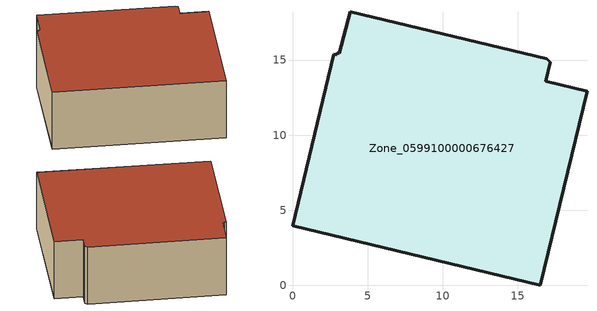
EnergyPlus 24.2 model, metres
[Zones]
Zone_0599100000676427
 floor ground (C_G): 3.12,15.45 3.83,18.23 16.95,15.07 17.18,14.86 16.87,13.6 19.61,12.94 16.5,0 0,3.97 2.73,15.4 2.95,15.34 2.98,15.49 z0
 wall outside (C_F): 16.5,0 19.61,12.94 16.87,13.6 17.18,14.86 16.95,15.07 3.83,18.23 3.12,15.45 2.98,15.49 2.95,15.34 2.73,15.4 0,3.97 16.5,0 z0:6.38
 roof outside (C_R): 17.18,14.86 16.95,15.07 3.83,18.23 3.12,15.45 2.98,15.49 2.95,15.34 2.73,15.4 0,3.97 16.5,0 19.61,12.94 16.87,13.6 z6.38
[BUILDING]
Pand.0599100000676427: North Axis=0; Terrain=City; Loads Convergence Tolerance Value=0.04; Temperature Convergence Tolerance Value=0.4; Solar Distribution=FullExterior; Maximum Number of Warmup Days=25; Minimum Number of Warmup Days=1
[Site:Location]
Rotterdam.The.Hague.AP_ZH_NLD Design_Conditions: Latitude=51.96; Longitude=4.45; Time Zone=1; Elevation=-4.5
[SITE:GROUNDTEMPERATURE:BUILDINGSURFACE]
18, 18, 18, 18, 18, 18, 18, 18, 18, 18, 18, 18
[MATERIAL] Thermal Absorptance=0.9; Solar Absorptance=0.7; Visible Absorptance=0.7
Name | Roughness | Thickness | Conductivity | Density | Specific Heat
G.D.1965 | MediumSmooth | 0.15 | 1 | 540 | 1210
F.D.1965 | Rough | 0.3 | 0.857143 | 1920 | 840
R.D.1965 | MediumRough | 0.2 | 0.08 | 1500 | 1000
[CONSTRUCTION]
C_G: G.D.1965
C_F: F.D.1965
C_R: R.D.1965
[ZONE]
Zone_0599100000676427: Type=1; Multiplier=1; Ceiling Height=Autocalculate; Volume=Autocalculate; Floor Area=autocalculate; Part of Total Floor Area=Yes
[ZONEINFILTRATION:DESIGNFLOWRATE]
Infil_Zone_0599100000676427: Zone or ZoneList or Space or SpaceList=Zone_0599100000676427; Schedule=AlwaysOn; Design Flow Rate Calculation Method=Flow/Area; Flow Rate per Floor Area=0.0042; Constant Term Coefficient=1; Temperature Term Coefficient=0; Velocity Term Coefficient=0; Velocity Squared Term Coefficient=0
[HVACTEMPLATE:ZONE:IDEALLOADSAIRSYSTEM]
Zone_0599100000676427: Maximum Heating Supply Air Temperature=50; Minimum Cooling Supply Air Temperature=13; Maximum Heating Supply Air Humidity Ratio=0.0156; Minimum Cooling Supply Air Humidity Ratio=0.0077; Heating Limit=NoLimit; Cooling Limit=NoLimit; Dehumidification Control Type=ConstantSensibleHeatRatio; Cooling Sensible Heat Ratio=0.7; Dehumidification Setpoint=60; Humidification Control Type=None; Humidification Setpoint=30; Outdoor Air Method=None; Outdoor Air Flow Rate per Person=0.00944; Outdoor Air Flow Rate per Zone Floor Area=0; Outdoor Air Flow Rate per Zone=0; Demand Controlled Ventilation Type=None; Outdoor Air Economizer Type=NoEconomizer; Heat Recovery Type=None; Sensible Heat Recovery Effectiveness=0.7; Latent Heat Recovery Effectiveness=0.65
[ZONECONTROL:THERMOSTAT]
ThermostatControl_Zone_0599100000676427: Zone or ZoneList=Zone_0599100000676427; Control Type Schedule=DualSetpointControlType; Control 1=Thermostat_Zone_0599100000676427; Temperature Difference Between Cutout And Setpoint=0
[THERMOSTATSETPOINT:DUALSETPOINT]
Thermostat_Zone_0599100000676427: Heating Setpoint Temperature Schedule=HeatingSetpoint_Zone_0599100000676427; Cooling Setpoint Temperature Schedule=CoolingSetpoint_Zone_0599100000676427
[SCHEDULE:COMPACT]
HeatingSetpoint_Zone_0599100000676427: Through: 12/31, For: AllDays, Until: 24:00, 21
CoolingSetpoint_Zone_0599100000676427: Through: 12/31, For: AllDays, Until: 24:00, 24
DualSetpointControlType: Through: 12/31, For: AllDays, Until: 24:00, 4
AlwaysOn: Through: 12/31, For: AllDays, Until: 24:00, 1
